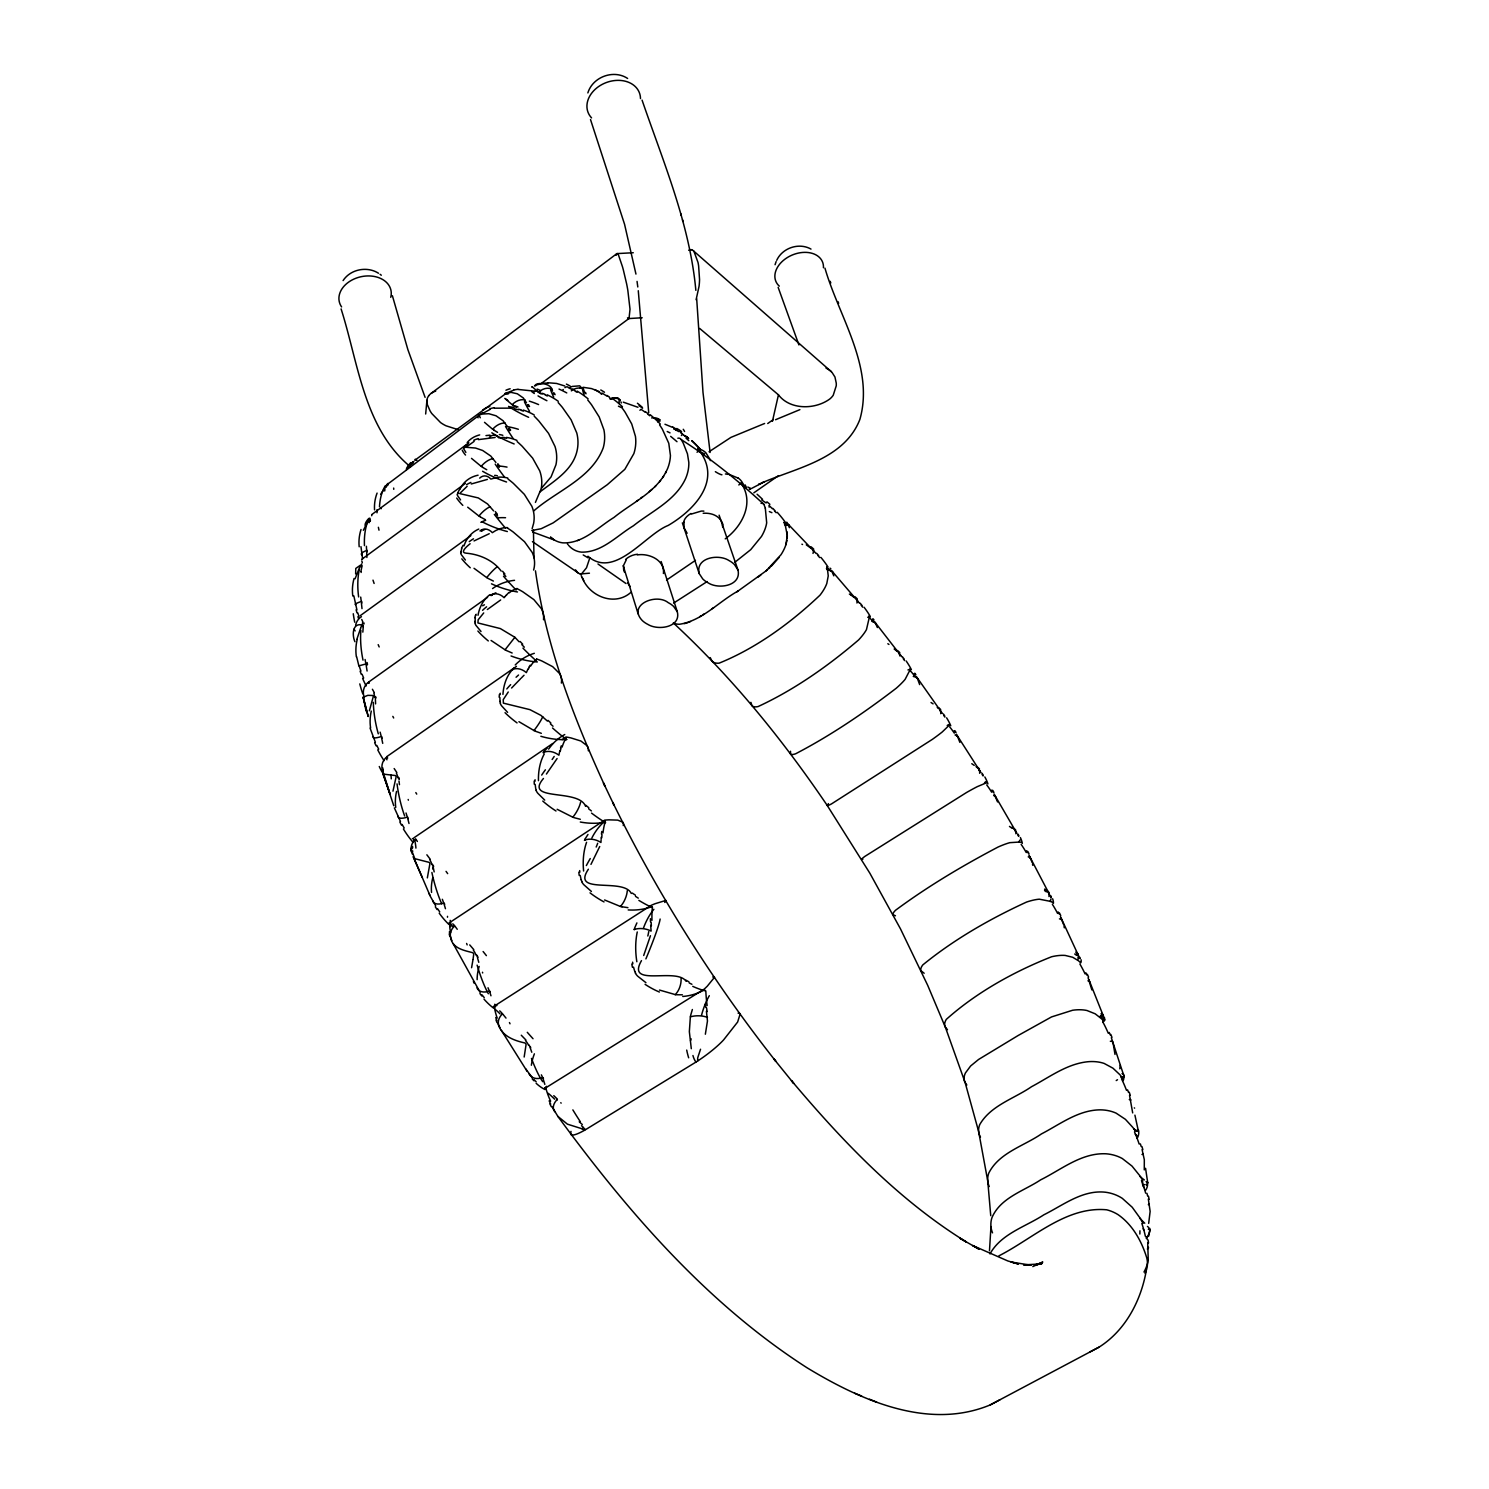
<?xml version="1.0" encoding="UTF-8"?>
<svg xmlns="http://www.w3.org/2000/svg" width="1489" height="1489" viewBox="0 0 1489 1489"><rect width="100%" height="100%" fill="white"/><g stroke="black" fill="none" stroke-linecap="round" stroke-linejoin="round"><path stroke-width="1.5" d="M1142.603 1184.779L1142.603 1180.163A106.11 85.152 1.4 0 0 1139.83 1175.752L1132.012 1166.092L1122.315 1158.535A34.135 27.547 -0.1 0 0 1106.011 1153.789C1081.517 1152.635 1061.508 1169.498 1040.662 1179.846C1023.781 1191.051 1000.459 1197.64 991.935 1217.686A33.651 26.97 1.9 0 0 991.935 1231.273L992.53 1232.855M411.615 847.222L411.671 849.27M1146.511 1185.132L1147.721 1182.675M535.054 779.733L535.035 781.241M354.94 641.703C352.149 635.859 352.093 623.388 361.269 624.784A2.103 0.949 -61.8 0 1 361.473 625.883L360.71 628.004M533.416 530.047L534.011 557.835M1132.682 1112.897L1129.537 1095.346M990.967 1226.582L989.478 1250.779M383.045 771.246L383.12 769.683M382.952 773.871L389.988 793.842L383.027 771.953M620.15 400.746L617.916 397.824L612.537 398.345M377.052 509.666L377.015 512.793M499.876 697.466L500.006 701.412M601.128 838.735L601.184 837.283M601.091 839.833L600.942 842.495A13.736 9.176 18.3 0 0 584.414 840.28M736.832 591.896L766.109 570.864L780.962 554.764A31.567 17.105 -46.2 0 0 785.913 544.695L787.29 535.426L785.261 525.226A98.274 52.878 -47 0 0 783.996 522.248M787.253 537.864L787.29 535.426M381.165 508.754L381.221 507.749M428.683 395.813L427.808 397.228A20.79 13.345 19.7 0 0 427.045 399.517L427.324 404.561L430.06 410.852A50.421 32.311 20.1 0 0 431.791 413.551L440.558 422.56A25.071 16.137 19.8 0 0 446.086 425.817L458.147 429.67M362.832 632.136L363.148 627.967M363.316 625.827L363.223 627.037M1138.322 1130.84L1134.916 1115.149M1138.359 1130.263L1136.907 1131.342M384.702 490.979L384.907 489.155M833.784 575.834L831.569 570.603M425.668 413.998L426.934 400.318M507.228 426.431L503.096 420.754L496.023 415.785L488.82 413.719L481.45 414.072L490.049 409.419M479.29 415.785L480.296 417.776M371.729 515.752L371.785 514.691M471.585 967.72L472.981 959.698M601.444 834.119L601.779 831.439M500.081 694.619L500.248 693.241M1144.278 1169.907L1144.315 1159.689L1142.082 1149.564M427.343 877.896L429.874 863.881A2.233 1.675 -89.8 0 0 429.055 862.336L414.817 858.688L411.876 851.019M524.165 1057.022L526.082 1044.515A2.271 1.843 57.7 0 0 524.947 1042.97C513.444 1040.439 501.011 1035.73 497.866 1023.036M392.966 791.18L396.093 776.979A2.196 1.47 -77.9 0 0 395.46 775.546L383.176 774.112L393.766 805.735M1148.242 1260.178L1147.721 1242.533M461.032 551.47L461.776 548.436M366.164 711.202L363.186 697.243L367.82 695.344L372.808 695.493A2.159 1.228 -68.8 0 1 373.218 696.796L369.365 710.793M475.326 618.009L475.01 621.527M360.915 571.348L361.678 567.681M786.974 540.321L785.913 544.695M650.451 935.706L643.695 955.491M413.142 462.093A29.371 10.777 -71.5 0 1 413.588 461.664L406.385 469.631M559.845 750.735L558.896 755.202A13.606 10.014 30.4 0 0 543.113 752.652M473.055 959.363L473.707 954.263A2.252 1.787 75.1 0 0 472.72 952.681C463.488 950.298 451.651 948.177 450.534 936.581M1146.325 1270.303C1141.058 1300.548 1125.554 1330.384 1099.068 1347.136L990.204 1404.927C928.112 1430.668 860.307 1400.069 806.964 1367.721C706.81 1303.34 627.707 1211.655 557.872 1116.396L552.121 1106.885M362.106 565.82L361.883 566.862M356.839 639.358L360.58 628.302M772.437 421.294L778.449 394.827L699.662 328.436M589.886 557.686L586.517 567.774L581.752 573.637A23.098 8.096 -87.9 0 1 579.63 573.879L532.448 541.624M533.62 570.045L534.03 568.351A40.129 31.697 -3.4 0 0 532.224 552.456L524.5 541.698L513.202 532.001A125.337 97.548 -1.7 0 0 507.768 528.279M475.847 615.478L476.164 614.268M705.358 1034.222L707.461 1020.989L706.419 1011.236M571.013 1131.398L570.659 1133.669A32.535 5.975 -37 0 0 584.488 1130.3A3.853 2.624 34.8 0 0 582.348 1129.239M684.028 522.192L683.991 527.72L687.118 533.248M1148.67 1223.381L1150.141 1211.395L1148.335 1199.073M775.062 264.707L776.123 261.58M789.375 527.664L787.886 523.979M355.071 578.793L360.45 565.187L355.778 568.426L355.648 573.972M790.51 751.256L790.547 754.048A30.32 5.826 -36.9 0 0 795.647 753.769C831.085 735.324 864.569 712.524 896.266 688.216A30.692 5.937 -36.5 0 0 905.126 679.356L909.798 670.348A95.538 18.371 -36.8 0 0 909.872 668.989M560.534 748.074L561.26 745.84M696.108 299.736L699.048 286.316A25.722 9.716 -85.4 0 0 699.551 279.578L698.62 265.917A51.575 19.338 -85.5 0 0 698.025 262.511L693.986 251.418A21.33 8.041 -85.3 0 0 692.683 250.245L691.734 249.817M457.774 493.008L458.928 490.532A48.076 32.628 29.5 0 1 460.12 488.857M369.086 522.751L370.296 519.624M532.131 528.651L533.62 523.384A39.198 33.838 8.2 0 0 531.852 506.26L524.314 494.311L513.277 483.292A122.396 104.137 9.9 0 0 507.991 479.011M692.366 1009.505L690.673 1015.293A42.492 39.738 -10 0 0 690.431 1016.875M700.537 1049.242L698.006 1056.874A7.222 6.831 23.2 0 0 697.876 1060.764A19.748 4.151 -37 0 1 695.828 1062.16L586.666 1128.978A19.692 3.611 -36.9 0 1 584.581 1130.207M599.713 846.534L590.965 864.383M363.353 530.289L368.676 520.033M587.857 92.914C592.734 76.888 613.598 69.145 627.614 78.452M385.39 487.406L387.903 483.404L380.607 494.348M641.48 960.628C625.752 988.026 676.415 966.938 686.113 981.288M553.089 539.204L550.632 537.213L553.089 539.204A33 26.467 -65.5 0 0 562.73 542.852C582.925 543.839 597.927 527.255 613.952 517.465C632.583 502.277 657.896 491.556 667.779 468.123A33.447 27.063 -63.4 0 0 670.441 455.522L668.784 443.294L662.344 429.148A104.062 83.626 -64.9 0 0 659.571 424.886M527.981 669.026L526.343 672.637A13.401 10.386 45 0 0 511.546 670.069M463.06 545.272L462.595 546.295A49.211 35.922 34.4 0 0 461.516 548.306M412.583 463.693L413.663 461.59M989.98 1253.924C1001.148 1233.674 1025.512 1226.824 1043.863 1214.801C1063.314 1205.122 1082.596 1189.599 1105.582 1192.242A35.159 30.376 11.5 0 1 1122.278 1198.329L1132.198 1207.225L1140.239 1218.337A109.237 93.881 13.2 0 1 1143.087 1223.362M665.509 473.074L666.327 471.455M636.901 922.901L634.612 928.131A42.548 36.406 -13.7 0 0 634.295 929.601M588.378 869.222C570.864 895.41 623.463 877.263 631.28 893.456M776.737 260.296C782.432 247.844 799.035 242.316 811.002 249.091M585.065 839.014L587.969 834.473M386.284 486.829L387.866 484.26M557.091 758.552L546.407 774.038M529.098 666.904L530.196 665.211M543.448 778.468C523.495 802.124 578.644 788.109 585.549 806.293M464.568 447.203L466.057 445.285M535.426 502.389L541.196 488.764A38.249 34.768 24.8 0 0 539.744 470.878L532.634 458.128L522.174 446.253A119.343 107.04 25.7 0 0 517.13 441.6M662.698 477.69L663.685 476.201M368.993 519.568C371.319 514.915 363.055 523.905 365.568 526.12M343.103 280.583C350.492 269.174 367.132 265.973 378.485 273.232M460.027 488.801L460.622 487.983A52.171 35.159 44.6 0 1 478.081 475.196M388.257 483.72L482.12 413.011M681.422 435.533L682.465 434.081L680.678 432.759M779.045 557.519L771.172 566.378M508.252 691.994L503.245 699.625L503.375 703.143L529.954 709.657L540.954 715.39L547.431 721.104M491.072 640.456L505.05 649.8L514.878 637.292L500.36 628.581L477.932 622.96L478.174 619.778L483.72 612.928M505.255 596.326L506.353 595.004M543.913 751.591L547.375 747.85M356.653 656.798L358.868 665.862L365.903 663.964L365.084 659.497M505.106 596.512L504.101 597.703A13.14 10.293 60.7 0 0 490.458 595.432M659.459 481.896L660.595 480.538M1148.838 1234.623L1150.234 1229.411M411.243 463.544L413.179 461.553M511.583 688.03L520.443 678.872M541.698 383.157L629.028 318.478L630.015 309.228L627.837 290.374A25.927 3.387 79.1 0 0 626.59 283.692L623.37 270.03A51.947 6.738 79 0 0 622.439 266.624L618.624 255.438A21.497 2.81 79.1 0 0 617.898 254.21L617.47 253.744M828.461 803.632L827.214 805.437L869.837 873.187L900.547 928.987L927.703 985.346L945.459 1027.484L965.188 1082.764L978.627 1131.491L987.765 1181.093L990.743 1215.657M524.035 675.243L521.131 678.184M626.366 559.641L623.463 565.597A24.81 12.824 -12.3 0 0 623.668 567.216M1137.968 1131.435L1138.136 1131.249A46.103 5.677 55.2 0 0 1138.489 1131.082M654.62 486.977L655.886 485.768M541.493 488.187L551.06 476.927L555.955 464.754A37.281 34.638 46.6 0 0 555.025 446.514L548.566 433.392L538.906 421.071A116.179 106.799 45.9 0 0 534.235 416.213M750.828 488.913L749.73 489.434M570.045 387.829L571.106 386.991M768.678 568.668L769.943 567.532M659.757 419.824L656.146 419.154M487.35 609.522L500.658 599.955M651.996 489.36L649.297 491.631M766.109 570.864L767.412 569.766M725.236 538.85C740.964 527.329 753.36 505.59 743.197 486.549A99.875 63.748 -51.6 0 0 741.429 483.106L738.786 484.949M512.495 669.25L516.46 666.346M470.115 543.764C467.974 545.439 458.928 552.773 466.206 553.182C479.551 554.355 493.082 560.143 501.197 571.087M709.062 451.744L730.95 437.375L764.62 423.49M630.889 592.38C614.808 606.768 589.197 596.438 582.162 577.509M509.275 592.324L507.842 593.497A57.364 30.245 60.8 0 0 506.483 595.191M431.196 393.357L616.762 253.707M640.847 498.145L642.28 497.084M760.786 575.052L758.05 577.081M414.817 460.269L505.906 393.543M371.934 514.449L468.867 442.773M540.023 491.891C554.429 480.779 572.483 470.282 576.969 451.223A36.276 33.689 70 0 0 576.783 433.001L571.125 419.842L562.414 407.446A112.866 103.988 68.3 0 0 558.152 402.57M361.604 559.436L465.35 483.385M636.529 501.328L637.981 500.267M360.357 615.59L470.878 535.593M734.71 562.395L750.717 549.664L761.475 536.468A31.827 18.892 -48.2 0 0 766.686 522.844L765.327 508.252M998.821 1255.897C1033.087 1238.513 1066.217 1205.96 1106.774 1209.812A35.327 31.232 19 0 1 1117.96 1214.577C1132.533 1224.647 1141.635 1241.1 1146.735 1257.796A26.839 23.656 18.4 0 1 1145.022 1273.281M487.554 597.312L368.863 681.925A12.843 12.675 63.5 0 0 364.135 696.982L363.186 697.336L368.211 716.544L363.242 697.355M697.02 452.228L699.7 450.329L700.463 451.576A98.535 71.733 -57.2 0 1 702.659 455.56C719.41 484.521 691.566 511.788 668.17 525.449C645.221 534.421 614.771 579.593 587.969 556.253M767.728 423.527L773.368 419.526M753.843 492.822L778.486 475.624M386.749 756.654L514.114 667.965M533.788 510.876C556.905 490.644 591.822 478.434 603.268 447.724A35.233 32.051 -89.2 0 0 603.92 429.856L599.192 416.957L591.561 404.822A109.609 98.981 88.8 0 0 587.764 400.038M695.475 560.348L666.569 580.059M707.163 581.566L673.624 603.082M738.283 590.91C718.796 601.537 702.25 620.764 679.487 624.263A31.176 16.751 -47.3 0 1 673.475 622.905M629.028 318.478L627.52 317.827M413.774 837.916L552.735 743.495M562.153 739.586L565.969 736.999A132.651 54.572 -21.7 0 1 570.901 737.911L580.878 741.019L587.15 745.766A42.455 17.7 -22.5 0 1 588.341 750.791M712.189 608.647L713.585 607.717M474.023 540.935L489.248 533.713M467.174 486.252L459.673 493.566L478.323 497.94L487.517 503.933L493.622 510.895M702.529 614.976L703.888 614.101M699.793 616.651L701.151 615.832M751.833 488.299L764.602 481.636L758.608 484.465L760.097 483.757M491.519 594.837L495.893 592.79M990.204 1404.927L999.938 1399.79M1090.171 1351.807L1099.068 1347.136M691.399 514.04L701.263 511.081A24.997 15.244 -31 0 1 703.888 511.136M571.999 386.451L579.724 385.837L584.135 390.751M799.891 409.643L775.583 419.712M474.153 441.358L466.02 447.277L475.549 448.04L482.641 450.478L490.793 456.062L495.911 462.483M471.269 483.981L487.406 479.402M1032.808 1266.599L1042.821 1262.039L1035.078 1265.185M763.15 482.324C797.713 467.509 844.468 458.966 859.879 419.433C874.713 367.169 838.828 316.524 824.962 268.169M577.471 540.619L578.942 540.004M689.221 622.086L690.505 621.546M686.671 622.998L687.937 622.57M536.71 384.907L543.615 383.176M478.416 439.627L495.13 437.468M1036.884 1264.645L1042.3 1262.988L1034.222 1264.999L1041.667 1263.9L1023.557 1264.868L1031.151 1265.222L1011.05 1262.021L1018.457 1264.031L1007.792 1260.941L972.652 1245.511L979.129 1249.234L959.977 1238.29L966.287 1241.919C898.37 1199.892 842.569 1141.3 791.441 1080.623L793.693 1083.415L773.889 1058.958L775.806 1061.322C712.542 981.009 657.691 894.051 612.668 802.255L613.952 804.972L603.436 782.916L604.906 786.006C573.433 717.456 545.979 645.91 535.463 570.845M535.016 385.483C536.263 381.984 551.842 382.692 552.531 391.142M481.133 530.587L484.632 529.619M862.876 859.227L861.61 859.321A30.283 1.712 -31 0 1 864.886 856.38L966.491 792.539A30.655 1.75 -31.1 0 1 977.324 786.639L985.681 783.14A95.426 5.398 -31.1 0 1 986.556 782.972M513.631 390.23L504.734 393.673L511.062 392.37L517.334 393.785L523.328 397.972L526.492 402.793M684.196 623.668L685.424 623.351M494.385 408.191L511.378 408.135M1141.97 1154.459L1143.31 1154.291M1122.017 1073.625L1123.171 1073.606M637.329 554.913C648.311 553.07 664.187 559.492 663.517 572.465A13.494 9.585 -7.1 0 1 663.387 573.488M517.986 389.429L535.016 391.198M485.972 435.588L489.993 435.16M496.098 477.857L498.033 477.727M580.468 573.972L589.439 573.191M531.796 530.512L541.158 528.725L553.145 522.881L607.27 484.707L624.84 469.333L633.867 453.605A34.303 29.799 -73.9 0 0 635.449 436.389L631.727 423.974L625.212 412.36A106.668 92.057 -75.7 0 0 621.937 407.781L618.438 406.199M628.339 318.59L642.187 317.753M617.097 253.595L633.272 252.739M682.409 994.82L676.732 994.745A42.772 36.425 -54.7 0 1 675.187 994.726M547.971 382.747L556.625 383.455L564.778 385.986M415.896 459.785L416.883 460.287M502.258 437.766L498.703 437.785A12.154 7.929 -81.5 0 0 489.397 437.152M583.055 387.289L591.542 388.592L599.471 391.681M627.93 907.657L622.03 906.782M504.529 437.934L506.614 438.231M895.466 915.772L893.009 914.655A30.431 5.509 -28.1 0 1 895.503 910.282C927.703 886.42 962.583 865.705 998.077 847.036A30.804 5.621 -28.4 0 1 1009.84 842.662L1019.909 842.011A95.892 17.365 -28.2 0 1 1021.156 842.458M623.258 402.142L637.943 407.279M532.076 386.675L538.609 392.352A11.279 9.102 -37.1 0 1 551.619 388.945M580.319 819.285L574.345 817.74A42.101 41.003 -72.9 0 1 572.8 817.2L557.147 809.29M664.969 424.253L672.544 427.362M518.842 409.754L515.064 409.028A11.8 6.701 -73.4 0 0 509.889 407.316M1101.171 1013.637L1102.456 1014.195M728.512 474.116L737.93 478.006M622.011 906.857A42.548 39.421 -59.2 0 1 620.466 906.485L604.571 899.97M521.243 410.387L523.421 411.094M541.326 733.314L535.444 731.248M582.311 1128.848L567.421 1124.158L557.872 1116.396M532.671 532.02L554.373 540.023M1148.819 1227.96L1149.638 1228.295A10.851 10.46 -28.9 0 1 1145.972 1237.955M542.61 393.934L538.72 392.538A11.465 5.342 -67.1 0 0 533.825 391.961M512.16 653.001L506.483 650.563A40.836 39.682 14.2 0 1 505.087 649.707M869.539 1399.232L876.686 1402.135M854.667 1393.201L861.684 1396.068M659.497 990.055L675.243 994.578A13.885 8.003 -74.2 0 0 681.087 978.478M924.166 973.248L921.002 970.754A30.692 9.288 -25 0 1 922.808 964.909C953.965 939.466 990.036 918.825 1026.61 902.036A31.083 9.492 -25.5 0 1 1039.303 899.188L1050.992 901.478A96.692 29.333 -25.1 0 1 1052.574 902.576M747.794 487.033L750.791 488.466M493.399 581.064L488.076 578.421A39.887 37.281 -1.4 0 1 486.81 577.49M1044.571 889.119L1045.576 889.622M545.086 394.957L547.319 396M691.92 984.285L689.202 982.963M535.463 731.192A41.524 41.059 53 0 1 533.955 730.522L518.935 721.681M485.098 519.531L480.165 516.851M355.164 630.908L353.954 629.251M572.39 389.653L568.444 387.717A11.13 3.946 -62.1 0 0 564.908 387.643M1075.765 952.141L1076.938 952.96M676.062 429.856L673.735 428.702L679.17 431.717M486.754 469.742L482.306 467.155M497.568 432.35L493.603 429.967M516.46 407.409L513.016 405.324M849.381 594.074L850.759 594.893M761.754 500.006L766.184 502.966M540.991 393.878L539.781 393.152M574.884 391.011L577.099 392.333M583.204 554.95L588.099 557.835M806.293 544.862L810.407 547.784M638.278 898.128L635.487 896.359M606.972 396.093L603.045 393.71A10.832 2.55 -57.9 0 0 601.053 393.785M597.964 563.977L625.994 583.52M1011.887 827.288L1013.823 828.852M851.094 595.116L854.202 597.498M645.928 982.666L637.795 976.281A13.736 13.662 85.9 0 1 635.431 973.285M894.163 649.018L895.336 649.855M609.429 397.712L611.607 399.238M697.838 449.008L699.7 450.329M1046.097 889.957L1047.214 890.887M675.745 429.483L677.086 430.507M645.221 412.248L641.387 409.512A10.553 1.173 -54.5 0 0 639.916 410.275M380.086 274.292L381.314 275.223M591.412 810.947L588.639 808.806M591.412 891.464L583.8 884.689A13.68 13.345 -54.6 0 1 581.678 881.637M682.707 434.323L683.525 434.956M647.622 414.072L649.744 415.766M683.507 434.956L684.586 435.812M976.021 766.574L977.324 767.728M895.615 650.079L896.992 651.251M684.549 435.793L685.591 436.612L684.81 435.998M452.768 923.813L454.331 925.32M474.023 568.295L486.717 577.62A12.973 2.103 -48.6 0 1 497.438 566.639M741.429 483.106L743.346 484.744A25.108 18.11 -22.5 0 0 738.023 477.913M544.732 800.133L537.883 793.339A13.531 12.545 -41.3 0 1 536.059 790.343M937.232 707.387L938.2 708.261M410.48 466.857C363.874 428.478 358.328 362.758 341.093 308.912M947.469 1029.699L945.087 1026.777A31.046 13.066 -21.5 0 1 946.278 1019.407C976.412 992.437 1013.972 971.61 1051.643 956.738A31.455 13.327 -22.3 0 1 1065.193 955.435L1072.713 957.278L1078.371 960.703A97.846 41.208 -21.7 0 1 1080.27 962.452M578.048 573.023L575.461 569.822M693.558 250.952L831.309 371.654M579.221 1121.794L582.311 1124.511M553.033 726.241L550.372 723.859M467.695 507.191L478.937 516.05A12.638 4.02 -45.8 0 1 490.421 506.688M499.727 1010.863L501.942 1013.06M686.001 438.12L688.793 440.67M553.778 1095.643L556.663 1098.417M757.101 494.236L762.591 499.336M673.419 623.016C731.937 677.197 782.507 739.512 827.214 805.437L827.288 805.53A30.245 2.066 -33.9 0 0 831.439 803.948L932.393 739.344A30.618 2.103 -33.8 0 0 942.258 731.955L948.809 725.646A95.315 6.514 -33.9 0 0 949.293 724.882M507.6 712.375L501.644 705.86A13.308 11.298 -35.4 0 1 500.155 703.069M471.51 458.37L481.208 466.392A12.303 5.714 -43.3 0 1 493.306 458.649M536.189 1081.814L533.955 1079.562M505.571 399.071L512.197 404.729A11.614 8.245 -39.1 0 1 525.04 400.001M484.521 422.336L492.654 429.279A11.949 7.129 -41.1 0 1 505.199 423.099M521.28 1035.227L525.896 1039.992M524.333 647.194L521.857 644.681M772.382 508.717L769.05 505.441A9.902 2.587 -46.7 0 1 769.106 507.153M481.021 631.466L476.071 625.529A13.047 9.734 -31.5 0 1 474.935 623.035M514.878 637.292L519.14 641.815M788.444 524.5L816.158 553.536M568.891 545.681L569.971 546.817A32.646 25.015 -61.3 0 0 581.436 552.14C601.91 552.642 616.967 535.612 633.383 525.803C651.586 511.267 675.578 500.676 685.703 478.341A33.074 25.574 -59.4 0 0 688.83 462.446L687.453 453.829L683.321 443.331A95.557 73.389 -60.6 0 0 681.273 439.646A4.97 3.834 -58.6 0 0 677.83 438.213M814.185 551.414L813.031 550.223A9.772 3.704 -44.5 0 1 812.994 553.424M774.429 510.839L776.197 512.737M465.406 560.032L461.497 554.894A12.75 7.948 -28.3 0 1 460.697 552.81M469.724 944.901L473.781 949.61M872.666 619.443L873.54 620.448M505.851 576.485L503.617 573.954M630.182 586.554L627.539 582.776M818.038 555.676L819.657 557.575M532.169 1077.589L525.654 1068.767M832.314 571.46L859.469 603.175M460.566 499.95L457.7 495.8A12.396 6.068 -25.5 0 1 457.179 494.143M858.26 601.761L856.603 599.862A9.66 4.746 -42.6 0 1 856.938 603.008M484.26 997.63L481.971 994.82M966.826 1085.053L964.742 1081.833A31.53 16.77 -17.5 0 1 965.449 1072.936L970.642 1065.975L978.534 1059.498L1018.141 1035.506L1051.513 1016.931L1072.62 1010.249A31.939 17.123 -18.6 0 1 1086.989 1010.51L1095.178 1013.804L1101.544 1018.792A99.354 52.915 -17.8 0 1 1103.721 1021.193M465.871 452.395L463.972 449.306A12.042 4.169 -22.8 0 1 463.656 448.152M426.859 854.798L430.247 859.265M861.182 605.279L862.652 607.14M901.738 656.742L899.133 653.503A9.585 5.695 -40.6 0 1 899.747 655.904M497.642 516.087L495.707 513.631M505.999 1018.085L502.538 1013.786A13.606 10.553 -24 0 0 499.932 1027.54M874.564 621.713L900.64 655.365M914.265 673.698L915.232 674.964M567.402 543.857L568.147 544.806M875.16 622.495L877.393 627.539M903.283 658.789L904.586 660.595M942.407 713.473L940.099 710.346A9.548 6.589 -38.7 0 1 940.75 713.696M480.147 992.4L453.27 943.84M499.262 467.285L497.624 464.996M394.157 768.547L396.818 772.53M457.235 929.285L454.741 925.86A13.531 11.782 -16.6 0 0 451.874 940.527M439.739 911.882L437.487 908.625M916.331 676.509L941.439 712.133M954.114 730.857L955.138 732.346M943.765 715.427L944.901 717.121M980.953 772.568L978.943 769.608A9.548 7.408 -36.6 0 1 979.65 773.312M917.094 677.607L919.662 684.605M956.31 734.151L980.116 771.302M509.871 430.712L508.568 428.664M991.73 790.138L992.791 791.85M501.328 1030.295L527.18 1071.429M372.399 689.258L374.297 692.627M417.367 841.471L415.803 839.07A13.382 12.526 -4.6 0 0 412.49 854.277M982.126 774.41L983.075 775.974M1016.894 833.244L1015.2 830.508A9.604 8.152 -34.2 0 1 1015.926 833.803M435.719 905.87L430.321 896.341L413.905 857.943M957.111 735.417L959.884 742.378M404.208 828.033L402.086 824.441M778.449 394.827C790.063 410.126 815.153 409.736 829.782 398.996A23.936 17.198 0.1 0 0 833.226 395.255L836.241 385.819A48.374 34.712 -0.4 0 0 836.26 383.138L834.957 377.015L831.997 372.362A19.804 14.183 0.2 0 0 829.764 370.37L827.996 369.198A23.768 17.049 0.1 0 0 826.041 368.137M994.001 793.898L1016.187 832.09M1026.572 850.759L1027.652 852.694M528.465 406.46L527.478 404.673M994.801 795.331L997.556 801.938M1017.843 834.938L1018.606 836.353M1049.671 894.74L1048.312 892.265A9.679 8.822 -30.8 0 1 1048.982 896.564M980.488 1137.112L979.446 1134.99A32.107 20.381 -12.7 0 1 979.781 1124.511C990.818 1105.378 1014.177 1098.677 1031.561 1086.691C1049.931 1076.938 1067.594 1063.314 1089.017 1061.638A32.553 20.809 -14 0 1 1104.131 1063.425L1112.934 1068.171L1119.896 1074.723A101.215 64.306 -13.1 0 1 1122.315 1077.813M581.157 575.592L583.781 580.58M1028.88 854.965L1049.112 893.679M1058.121 911.938L1059.219 914.06M400.467 821.463L394.362 807.857M378.69 749.19L376.81 745.412M361.734 619.443L362.925 622.104M1029.681 856.529L1032.175 862.503M387.643 758.069L386.991 756.803A13.178 12.805 17.8 0 0 383.027 772.121M550.707 1104.168L549.143 1100.818M541.363 1074.853L542.592 1077.496A13.662 10.702 -42.5 0 1 529.042 1073.83M1050.415 896.229L1050.992 897.476M1085.853 972.801L1086.933 975.109M474.172 983.261L473.39 981.549M1060.429 916.535L1063.686 924.743M1078.781 956.18L1077.757 954.04A9.79 9.381 -24.2 0 1 1078.427 957.781M553.852 394.12L553.257 392.835M1061.21 918.229L1078.352 955.268M677.29 611.718L673.735 606.544A38.584 24.252 -17.1 0 0 668.245 602.673C656.277 592.864 627.167 604.888 642.299 620.559A38.788 24.531 -17.8 0 0 647.827 624.375C657.933 630.778 681.255 627.502 677.29 611.718L661.153 561.539M413.067 856.678L422.243 877.43M682.353 522.844L699.197 573.563L702.715 578.905A39.179 25.015 -19.1 0 0 708.15 582.85C718.442 589.644 741.652 585.959 737.986 570.026L719.113 515.157M375.396 742.341L370.091 728.121M363.67 678.053L362.088 674.238M1088.087 977.752L1091.865 989.924M1109.212 1032.454L1110.236 1034.892M529.135 1045.073L529.73 1046.544M737.986 570.026L734.561 564.666A38.956 24.736 -18.4 0 0 729.182 560.664C718.852 553.629 695.177 557.463 699.197 573.563M488.001 987.747L489.341 991.023A13.606 9.064 -36.4 0 1 477.001 987.914M425.091 397.34L407.874 349.617L392.389 295.715M542.964 1078.315L544.825 1084.383M429.893 895.392L429.111 893.419M1088.85 979.557L1103.647 1016.689M989.254 1186.547L988.696 1185.188A32.814 23.805 -6.5 0 1 988.77 1173.127C999.026 1152.709 1023.65 1146.139 1041.425 1133.929C1060.149 1124.232 1078.315 1109.975 1100.334 1109.845A33.279 24.308 -8.1 0 1 1116.099 1113.139L1125.405 1119.319L1132.85 1127.452A103.467 75.157 -7 0 1 1135.474 1131.212M830.155 281.309L830.806 282.947M838.028 301.671L838.661 303.309M496.861 1020.523L495.763 1017.508M1079.302 957.464L1079.674 958.507M1111.334 1037.703L1123.692 1075.263M1127.582 1089.855L1128.532 1092.423M778.151 287.358L798.923 344.945M489.769 992.065L490.979 995.787M1103.386 1015.926L1102.995 1014.921A9.976 9.827 2.4 0 1 1102.753 1022.143M634.761 971.479L633.514 967.106M530.14 1047.642L531.778 1052.239M442.345 899.282L443.703 903.041A13.475 7.11 -31.7 0 1 432.722 900.808M642.057 100.098C663.424 162.32 689.816 224.169 695.847 290.355M584.823 392.891L584.47 391.905M360.934 671.148L359.072 665.602M359.017 616.632L357.788 612.891M361.808 560.925L362.33 562.786M590.5 119.529L624.561 224.281L635.952 274.088M476.573 954.803L477.076 956.329M444.15 904.27L445.453 908.699M1140.369 1143.887L1141.207 1146.549M368.918 682.036L369.086 683.265M623.202 565.727L638.167 613.971M406.032 812.994L407.316 817.126A13.308 4.988 -27.6 0 1 397.731 816.028M581.157 879.813L580.207 875.439M477.411 957.464L478.788 962.322M692.943 1055.515L693.446 1057.19A20.399 19.804 10 0 0 695.921 1062.085M407.725 818.503L409.01 823.491M680.734 213.597L681.217 215.347M682.502 219.795L682.986 221.452M710.253 657.617L711.928 661.042A30.804 13.196 -43.4 0 0 719.113 663.163C756.356 648.106 790.845 622.793 820.011 595.153A31.176 13.475 -42.6 0 0 826.804 583.483L828.238 575.908L827.475 569.319A97.027 41.618 -43.2 0 0 826.656 566.862M356.932 609.913L353.842 595.879M1146.958 1193.322L1147.647 1196.039M432.517 864.346L432.89 865.854M449.92 934.403L449.362 931.816M380.142 732.16L381.24 736.534A13.066 2.81 -23.8 0 1 373.069 736.757M381.593 737.986L382.729 743.365M433.131 867.007L434.174 871.921M1146.716 1236.782L1147.237 1239.518M691.305 1048.703L689.351 1031.654L690.356 1016.857A13.829 6.179 1.4 0 1 707.48 1017.396M362.59 558.933L360.971 546.649M1032.51 863.881L1032.77 865.314M366.201 665.453L367.094 671.036M1064.039 926.27L1064.319 927.833M632.862 963.811L632.583 962.173M398.475 777.314L398.698 778.784M1145.562 1168.288L1147.721 1182.769M705.805 1007.42L705.358 1004.089M637.05 281.402L637.795 286.968M399.461 784.684L398.978 780.999M786.992 531.852L787.253 534.216M648.72 412.769L638.278 290.727M361.418 602.989L361.995 608.61M360.71 597.089L361.231 601.5A12.47 1.266 -15.9 0 0 355.592 604.59M579.817 872.182L579.668 870.581M696.684 298.786L702.994 392.389L710.104 452.488M650.674 925.32L651.121 931.109A13.829 7.873 8.8 0 0 634.128 929.564M535.147 784.349L535.705 788.574A15.225 14.034 -52.1 0 0 536.282 790.231M375.321 696.945L375.396 698.304M750.921 702.343L751.926 705.637A30.506 9.53 -40 0 0 758.031 706.586C794.344 689.798 828.219 665.937 858.632 639.898A30.878 9.734 -39.4 0 0 866.468 629.605L869.167 617.972A96.115 30.078 -39.8 0 0 868.813 616.037M366.666 551.972L366.871 557.482M375.582 703.888L375.414 699.346M366.406 546.277L366.592 550.521A12.154 3.015 -11.6 0 0 361.995 555.006M650.47 921.765L650.414 918.713M1115 1054.435L1112.953 1042.188A10.032 2.773 -18.1 0 0 1110.329 1041.258M779.287 286.13A25.257 17.961 -22.8 0 1 792.316 254.991A25.257 17.961 -22.8 0 1 823.454 267.759M725.422 473.967A39.161 27.174 -19.9 0 1 728.326 474.414M745.077 484.856A62.37 8.655 45.1 0 1 746.38 487.517M741.987 484.316A54.758 7.892 67.3 0 1 742.118 483.516M741.913 484.502A50.942 8.618 32.1 0 1 743.997 485.228M743.551 486.531A50.123 9.753 35.3 0 1 745.635 487.424M741.261 482.752A55.167 8.022 64.8 0 1 741.764 482.752M750.233 488.671A28.03 2.42 -8.2 0 1 749.321 489.081M591.561 117.892A27.491 21.311 -20.7 0 1 605.669 82.788A27.491 21.311 -20.7 0 1 640.493 98.572M710.346 460.622A39.868 25.871 -21.9 0 0 710.085 459.58L705.916 452.842A25.518 16.398 -25.6 0 0 698.043 448.729M721.942 474.786A63.115 8.115 45.7 0 1 715.353 471.678M686.28 436.314A45.526 18.277 45.1 0 1 688.365 438.082M691.734 440.707A57.178 28.217 46 0 1 700.537 449.79M704.688 453.903A53.53 5.937 28.6 0 1 699.03 451.428M691.938 440.707A57.401 28.533 46 0 1 700.668 449.715M670.664 436.37A74.189 20.604 38.5 0 1 676.992 441.712M672.767 426.952A28.924 20.753 34.9 0 1 676.025 429.111M676.769 428.497A37.765 36.052 39 0 1 681.571 431.531M681.292 439.664A521.411 172.761 57.6 0 1 763.82 504.324A90.103 53.157 -49 0 1 765.327 508.252M761.065 503.394A4.783 2.829 -47.8 0 1 763.82 504.324M625.659 559.417A13.01 7.873 -17.3 0 1 637.497 554.243M624.394 572.018A32.758 16.77 -5 0 1 623.63 567.235M683.712 522.248A13.14 8.227 -21.7 0 1 690.97 513.5M703.18 513.277A32.963 21.963 -36.9 0 1 722.947 524.668M722.351 524.966A24.941 18.799 -27.5 0 1 722.705 527.385M619.294 403.668A58.685 6.57 59.5 0 1 619.201 400.429M611.774 398.028A60.546 32.423 49.8 0 1 622.458 406.758M637.404 403.24A55.372 22.316 21.4 0 1 642.429 407.483M639.023 405.734A39.198 33.558 20.6 0 1 642.615 408.154M645.258 411.597A47.034 20.027 45.8 0 1 647.715 413.458M650.097 414.668A59.02 30.58 47.8 0 1 660.316 424.067M683.246 429.279A53.902 17.607 21.6 0 1 684.568 431.494M667.221 431.512A52.134 4.188 28.1 0 1 670.031 432.871M657.952 422.076A57.345 6.831 61.4 0 1 658.883 420.456M621.304 403.016A47.052 5.658 56.3 0 1 621.025 401.974M610.099 399.164A10.665 10.051 -33.3 0 1 620.168 399.778M562.972 389.783A54.795 3.629 22.5 0 1 563.307 389.522M584.097 394.901A60.174 6.589 57.5 0 1 582.664 389.746M577.081 391.086A62.184 34.117 52.1 0 1 588.099 398.847M594.837 389.597A56.954 27.23 21.8 0 1 601.872 394.064M600.774 389.988A40.203 32.367 9.1 0 1 604.497 392.24M606.898 395.423A48.281 21.702 46.8 0 1 609.41 397.042M586.033 393.803A48.262 6.049 54.5 0 1 585.512 392.445M571.329 390.863A10.963 9.679 -35.2 0 1 583.725 389.169M580.04 387.866A37.467 35.885 32.8 0 1 583.055 387.866M546.91 400.727A56.321 8.394 20.4 0 1 538.032 395.888M534.309 393.505A56.321 8.394 20.4 0 1 531.666 391.533M553.703 397.116A61.756 6.924 55.5 0 1 550.576 389.764M547.17 394.808A63.878 35.606 54.6 0 1 558.301 401.304M559.026 389.076A58.629 32.255 23 0 1 566.769 392.928M566.397 384.106A41.301 30.338 0.2 0 1 570.213 386.116M572.241 389.001A49.602 23.377 48 0 1 574.773 390.341M555.081 394.697A49.565 6.701 52.6 0 1 554.262 393.04M543.653 383.362A38.621 37.188 55.3 0 1 547.989 383.027M535.798 385.707A11 0.931 -14.2 0 1 534.477 385.93M532.206 387.177A12.396 1.247 -18.3 0 1 531.908 387.084M528.632 417.311A57.941 13.736 18.7 0 1 508.568 406.367M529.563 411.355A63.431 7.594 53.5 0 1 524.389 401.732M523.197 410.052A65.572 36.816 57.3 0 1 534.197 414.947M529.339 401.137A60.342 37.262 25.1 0 1 538.59 404.58M513.296 405.157A35.568 21.014 -10.8 0 1 512.458 404.58M537.12 389.076A42.511 27.342 -6.7 0 1 540.935 390.769M542.424 393.319A50.98 25.015 49.6 0 1 544.918 394.324M529.526 406.571A50.942 7.631 50.8 0 1 528.446 404.654M513.575 390.025A39.663 38.025 77.6 0 1 517.986 389.318M504.771 398.401A47.946 2.382 38.8 0 1 507.805 400.392M506.744 394.194A44.223 21.2 22.8 0 1 508.493 393.747M505.944 390.23A48.095 26.802 34.4 0 1 510.169 388.759M415.152 459.301A11.577 1.898 -55.1 0 1 415.636 460.12M406.46 468.532A46.922 28.682 72.6 0 1 410.741 462.614M514.17 443.964A59.616 19.562 17.6 0 1 491.817 432.796M512.886 438.12A65.125 8.673 51.5 0 1 505.516 426.45M506.372 437.431A67.228 37.653 60 0 1 516.981 440.428M506.744 426.524A62.054 42.064 28.4 0 1 518.358 429.279M493.827 429.8A36.648 25.592 -11.1 0 1 492.859 429.13M514.263 405.715A43.777 23.321 -12.4 0 1 517.986 406.981M518.637 409.252A52.394 26.56 51.4 0 1 521.038 409.829M510.615 430.209A52.338 8.878 49.1 0 1 509.238 428.05M489.862 408.786A40.668 38.193 -82.5 0 1 494.292 407.651M374.539 509.834A41.804 40.631 0.5 0 1 377.089 493.082M478.099 417.813A49.323 4.988 36.2 0 1 478.341 416.324M479.421 415.729A11.689 2.327 -20.1 0 1 479.049 415.17M480.742 414.631A13.159 2.494 -24.3 0 1 481.412 414.072M482.678 413.421A45.526 25.108 24 0 1 484.297 412.602M482.697 410.052A49.491 29.817 36.9 0 1 489.825 406.423M393.747 489.341A48.467 7.054 74.7 0 1 393.673 488.057M387.81 485.116A30.227 7.873 -73.3 0 1 388.182 484.558M379.49 506.8A48.188 27.919 75.1 0 1 385.465 485.526M506.558 482.008A61.328 25.76 17.2 0 1 482.585 471.269M504.659 477.28A66.819 10.181 49.6 0 1 495.204 464.14M497.847 477.243A68.81 38.007 62.9 0 1 507.768 478.025M498.517 466.001A63.673 46.438 33.1 0 1 507.042 467.099M482.473 466.988A37.765 29.985 -10.3 0 1 481.356 466.243M499.392 434.509A45.061 18.222 -17.1 0 1 502.835 435.309M502.072 437.394A53.772 27.937 53.4 0 1 504.343 437.505M499.504 466.057A53.734 10.442 47.6 0 1 497.81 463.675M473.8 440.241A41.711 37.411 -70.1 0 1 478.211 438.604M359.184 546.798A43.144 42.511 25.3 0 1 361.027 529.507M465.517 455.057A50.682 8.096 34.1 0 1 462.241 450.125M464.642 447.817A13.569 4.579 -27.3 0 1 465.164 447.035M466.336 445.472A46.829 28.961 26.1 0 1 467.769 444.225M467.192 442.568A50.868 32.646 40.3 0 1 479.681 434.9M379.006 530.177A49.77 5.249 72.1 0 1 378.374 527.292M370.035 518.284A12.284 1.284 -62.1 0 1 369.086 520.499M370.165 521.131A31.101 4.672 -75.7 0 1 370.445 520.461M364.451 545.607A49.453 26.765 77.1 0 1 367.895 521.131M367.076 550.316A36.332 15.113 -89.8 0 1 367.15 551.823M507.358 531.554A62.985 32.144 17.6 0 1 482.157 521.801M505.59 528.26A68.457 12.117 47.8 0 1 494.329 514.394M507.563 527.609A70.281 37.802 65.6 0 0 498.647 529.265L496.972 529.991A56.284 29.873 58.2 0 0 495.13 530.903L492.356 532.671A12.843 9.809 75.6 0 0 479.961 530.94M480.835 522.304A65.144 50.161 39.5 0 1 485.712 520.312M497.624 517.856A65.144 50.161 39.5 0 1 505.553 517.725M480.296 516.702A38.844 33.968 -7.8 0 1 479.067 515.901M494.664 475.363A46.382 12.042 -21.2 0 1 497.345 475.754M479.681 478.118A12.508 9.008 88.3 0 1 490.812 479.086L494.013 478.23A55.074 29.073 55.7 0 1 495.967 477.597M497.307 514.152A55.056 12.321 46.2 0 1 495.297 511.583M466.578 484.632A42.809 35.531 -63.8 0 1 470.915 482.436M356.988 612.817A53.25 28.198 62.7 0 1 356.113 609.764M358.588 618.568A66.502 40.24 60.8 0 1 357.918 616.688M352.781 596.028A44 43.851 38.9 0 1 354.047 578.495M462.818 505.385A51.985 11.67 32.4 0 1 456.695 498.071M457.849 493.92A13.959 6.738 -30.3 0 1 458.184 492.915M374.111 583.465A51.035 3.648 69.1 0 1 372.995 580.133M361.604 563.94A12.638 2.959 -66.6 0 1 361.083 567.011M361.101 572.465A31.958 1.303 -78.8 0 1 361.269 571.757M358.626 596.94A50.7 25.164 78.5 0 1 359.333 569.524M361.715 601.426A37.337 18.017 82.4 0 1 361.92 602.952M354.717 622.197A60.379 25.964 87.9 0 1 353.265 613.747M517.465 591.971A64.548 38.509 19 0 1 491.482 583.818M516.143 590.035A69.983 14.481 46.2 0 1 503.487 576.224M509.48 592.696A71.584 36.964 68.1 0 1 517.092 588.471M492.561 588.564A66.391 52.953 47.9 0 1 514.543 580.319M517.186 588.713A128.11 87.032 -10.1 0 1 522.62 591.673L533.862 599.602L541.438 608.74A41.022 28.272 -11.5 0 1 543.522 619.778M500.285 528.893A47.629 4.876 -25 0 1 499.634 529.544M504.864 573.935A56.303 14.481 45.1 0 1 502.556 571.255M469.258 541.661A43.87 32.516 -60.9 0 1 473.483 538.813M355.666 625.045A12.526 12.117 -66.7 0 1 361.455 616.669M361.306 674.368A54.423 28.123 64.5 0 1 360.133 671.204M366.164 685.964A67.917 40.519 63.9 0 1 362.609 678.388M356.374 656.854A45.024 43.777 -46.2 0 1 357.211 639.451M470.245 567.774A53.213 15.616 31.2 0 1 461.795 558.84M461.181 552.624A14.332 8.878 -33.7 0 1 461.329 551.395M463.991 545.886A53.362 37.206 49.9 0 1 478.769 529.06M481.394 531.089A39.57 7.668 -8 0 1 482.529 530.754M379.174 646.952A52.208 2.327 65.9 0 1 378.187 644.644M362.423 622.942A12.973 4.635 -72.2 0 1 362.534 626.59M364.023 622.96A32.777 2.14 -82.7 0 1 363.967 623.984M363.018 660.13A51.873 23.154 79.3 0 1 360.878 630.294M366.406 663.964A38.286 20.288 73.4 0 1 366.703 665.509M362.776 693.8A61.812 22.093 87.5 0 1 359.798 683.898M367.504 664.559A63.841 1.005 79.9 0 1 367.132 662.568M537.306 661.972A65.944 44.54 21.8 0 1 511.062 655.979M536.524 661.135A71.342 17.235 44.9 0 1 522.937 648.124M530.68 666.03A72.719 35.438 70.2 0 1 536.729 659.218M515.231 664.969A67.433 54.516 57.8 0 1 534.328 653.317M536.617 658.976A130.585 72.607 -16.5 0 1 541.884 660.986L552.698 666.681L559.808 673.791A41.804 23.563 -17.6 0 1 561.372 683.079M484.409 604.776A48.821 3.071 -28.6 0 1 482.678 605.781M522.713 644.197A57.401 16.882 44.4 0 1 520.126 641.48M482.566 610.322A44.875 28.365 -60 0 1 486.605 606.805M368.416 682.967A38.919 2.624 -68 0 1 368.36 683.358M376.121 745.821A55.465 27.714 66.1 0 1 374.651 742.657M384.088 760.674A69.201 40.184 66.8 0 1 377.741 749.86M370.612 727.991A46.047 42.213 -45.4 0 1 371.282 711.091M488.299 640.94A54.293 19.841 30.7 0 1 477.876 631.038M475.307 622.905A14.685 10.907 -37.7 0 1 475.233 621.471M474.842 617.805A50.198 38.64 41.1 0 1 475.438 615.292M478.025 615.273A54.404 38.584 55.9 0 1 489.9 594.651M491.296 595.563A40.501 13.904 -10.3 0 1 492.356 595.004M393.673 717.977A53.25 1.452 62.3 0 1 392.835 716.377M373.869 693.334A13.271 6.198 -79.1 0 1 374.67 697.485M375.842 696.982A33.521 5.491 -87.6 0 1 375.879 698.099M378.299 733.835A52.934 20.753 79.5 0 1 373.311 702.324M381.742 736.59A39.123 21.721 63.4 0 1 382.115 738.079M382.505 772.568A63.134 17.812 86.4 0 1 379.267 766.5M390.9 775.043A65.218 2.606 75.9 0 1 391.253 778.877M566.844 739.568A67.117 49.9 26.4 0 1 540.861 736.292M566.546 739.568A72.496 20.306 44 0 1 552.512 727.972M562.116 747.087A73.612 33.279 71.9 0 1 566.36 737.762M548.622 749.116A68.289 54.59 68.2 0 1 564.759 734.524M542.778 716.693A13.494 2.159 -55.7 0 1 533.918 730.559M518.526 675.02A49.863 11.521 -32.2 0 1 516.069 677.253M528.26 669.361A58.294 30.134 63.4 0 1 529.321 667.221M550.874 723.003A58.35 19.413 44 0 1 548.045 720.378M506.8 688.96A45.731 23.173 -60.4 0 1 510.653 684.642M386.489 758.906A66.875 3.927 72.6 0 1 386.972 759.799M408.358 800.17A64.678 3.276 74.2 0 1 408.172 799.463M386.526 757.808A39.719 2.569 -72.1 0 1 386.507 758.217M401.527 825.129A56.377 26.932 67.5 0 1 399.852 822.077M412.751 841.974A70.337 39.179 69.4 0 1 403.426 829.019M414.687 839.815A66.428 5.64 71.3 0 1 415.915 848.116M412.602 847.948A71.509 25.313 44 0 1 412.546 846.459M412.993 842.495A71.509 25.313 44 0 1 413.495 840.969M382.71 769.292A56.508 16.975 48.4 0 1 382.989 768.082M395.758 807.41A46.922 39.217 -45.9 0 1 396.558 791.404M517.055 722.909A55.205 24.159 30.9 0 1 505.032 712.691M500.453 702.957A14.983 12.656 -43.2 0 1 500.174 701.356M499.169 697.261A51.017 40.538 49.7 0 1 499.429 694.395M502.947 694.377A55.298 39.123 62.4 0 1 511.788 670.385M512.104 670.18A41.301 20.232 -12.2 0 1 513.072 669.38M416.734 794.102A54.144 1.098 58.5 0 1 415.822 792.595M396.409 773.182A13.55 7.538 -87.6 0 1 397.861 777.723M399.108 778.133A34.173 8.543 86.7 0 1 399.275 779.305M404.654 816.009A53.883 18.036 79.1 0 1 397.042 783.884M407.837 817.238A39.849 22.149 52.9 0 1 408.247 818.634M412.862 851.131A64.306 13.308 84.6 0 1 411.262 851.224M605.446 822.151A68.029 54.237 33.6 0 1 580.301 822.021M605.576 822.728A73.426 23.563 43.5 0 1 591.561 813.124M602.989 832.965A74.282 30.543 73.1 0 1 605.353 821.444M591.878 837.953A68.941 53.046 77.3 0 1 605.055 820.979M580.617 802.217A13.699 4.318 -60.5 0 1 572.8 817.2M554.187 756.431A50.719 20.083 -36.1 0 1 552.121 759.502M560.273 751.201A59.039 29.482 65.8 0 1 560.925 748.52M588.806 807.727A59.076 22 44.2 0 1 585.828 805.288M541.68 775.08A46.438 17.086 -61.7 0 1 545.383 769.813M412.416 838.53A67.749 6.44 67.8 0 1 414.724 840.429M433.057 869.278A65.535 6.012 69.5 0 1 432.648 868.013M415.431 839.256A40.352 7.631 -77.2 0 1 415.636 839.684M437.115 909.574A57.122 25.797 68.6 0 1 435.291 906.782M448.803 924.353A71.286 37.486 71.6 0 1 439.199 913.166M450.199 920.351A67.396 7.854 66.2 0 1 450.795 926.754M449.25 923.441A68.345 7.948 62.6 0 1 452.898 926.512M450.646 932.579A72.049 28.365 43.8 0 1 449.752 923.515M450.069 923.143A132.689 33.596 -26.6 0 1 449.045 922.994L604.59 820.16A134.178 33.614 -26.3 0 1 609.001 819.843L617.749 820.123L622.867 822.244A42.939 10.907 -26.7 0 1 623.24 825.557M411.262 850.517A57.178 18.817 47.5 0 1 411.132 848.804M431.549 892.432A47.592 34.824 -47.2 0 1 432.796 877.654M556.011 811.002A55.931 28.365 32.1 0 1 542.778 801.063M534.272 784.219A51.668 41.431 59.7 0 1 534.197 781.055M538.46 780.683A56.024 38.714 68.8 0 1 544.285 753.937M543.504 752.727A41.915 26.337 -13.6 0 1 544.323 751.703M447.668 873.634A54.851 1.34 54.7 0 1 446.049 871.363M429.856 859.86A13.755 8.599 81.9 0 1 431.922 864.644M433.336 865.537A34.694 11.112 79.9 0 1 433.597 866.747M441.693 903.804A54.665 15.151 78 0 1 431.884 872.48M444.243 903.19A40.389 21.442 42.4 0 1 444.671 904.419M447.519 916.349A65.293 8.804 82.1 0 1 447.482 917.224M651.959 906.615A68.68 57.178 43.8 0 1 628.19 909.928M652.405 907.601A74.096 26.821 43.5 0 1 638.874 900.38M651.959 920.332A74.673 27.36 73.6 0 1 652.424 907.006M643.527 927.926A69.332 49.937 84.3 0 1 653.876 909.276M627.278 890.664A13.829 6.291 -66.5 0 1 620.485 906.41M597.685 843.258A51.371 28.254 -40.6 0 1 596.177 847.036M601.779 837.804A59.597 28.272 67.9 0 1 601.984 834.659M635.394 895.168A59.616 24.457 44.9 0 1 632.341 893.065M586.35 865.556A46.959 10.404 -63.9 0 1 590.258 858.557M467.155 944.901A66.112 7.817 64.3 0 1 466.597 943.449M454.219 925.823A40.836 12.266 -83.3 0 1 454.61 926.419M481.803 995.973A57.699 24.345 69.2 0 1 479.923 993.535M493.417 1007.979A72.012 35.159 73.2 0 1 483.981 999.1M494.795 1004.219A68.103 9.046 60.8 0 1 494.311 1008.165M495.018 1009.319A68.624 8.357 57.2 0 1 500.062 1013.897M497.233 1018.122A72.328 31.269 44.1 0 1 494.478 1007.271M496.935 1005.484A133.619 10.684 -30.6 0 1 493.455 1006.657L651.27 905.312A135.108 10.684 -30.5 0 1 655.03 903.73L665.825 900.436A43.237 3.462 -30.6 0 1 664.745 902.446M449.771 936.078A57.643 20.753 47 0 1 449.213 933.919M477.15 979.669A48.057 29.166 -49 0 1 479.179 966.435M604.031 901.925A56.414 32.181 34.5 0 1 590.035 892.86M581.883 881.544A15.393 14.927 -70.9 0 1 581.25 879.776M579.221 875.458A52.171 41.115 69.7 0 1 578.83 872.126M583.614 871.009A56.563 37.281 74.4 0 1 586.573 842.29M584.674 840.336A42.343 31.846 -14.3 0 1 585.326 839.089M486.4 955.64A55.335 2.215 50.9 0 1 483.106 951.527M473.353 950.187A13.904 9.25 69.8 0 1 475.996 955.026M477.56 956.217A35.047 12.992 72.3 0 1 477.913 957.408M488.336 993.74A55.242 12.247 76.4 0 1 477.113 965.133M489.881 991.153A40.743 19.506 32.7 0 1 490.29 992.214M482.51 972.243A66.019 4.56 78.9 0 1 482.641 972.95M704.651 989.627A69.108 58.425 56.4 0 1 682.762 996.476M705.358 990.855A74.487 29.948 44.1 0 1 692.739 986.351M707.145 1005.559A74.766 23.917 73.6 0 1 705.823 990.967M701.542 1015.2A69.406 45.47 89.2 0 1 709.304 995.694M648.72 931.611A51.761 35.568 -46.2 0 1 647.808 936.023M651.382 925.786A59.932 26.579 69.6 0 1 651.158 922.287M688.942 981.828A59.914 26.653 46.1 0 1 685.926 980.153M660.13 919.029A47.257 3.481 -66.9 0 1 645.891 958.879M510.02 1023.799A66.409 8.58 58.9 0 1 509.443 1022.552M501.849 1013.6A41.134 16.174 89.4 0 1 502.426 1014.344M533.993 1080.791A58.052 22.633 69.4 0 1 532.169 1078.855M544.955 1089.52A72.496 32.311 74.2 0 1 536.133 1083.303M546.482 1086.691A68.513 9.102 55.3 0 1 544.583 1088.012M548.231 1093.298A68.606 7.613 51.9 0 1 554.653 1099.198M550.632 1101.19A72.328 33.875 45 0 1 546.091 1088.962M546.631 1086.319A133.88 12.973 -34.5 0 0 544.844 1088.403L704.297 989.05A135.387 12.973 -34.6 0 0 707.256 986.221L714.515 977.287A43.311 4.206 -34.4 0 0 712.766 977.026M497.047 1022.645A57.903 22.651 46.9 0 1 496.042 1020.114M531.368 1065.249A48.281 22.54 -51.3 0 1 534.383 1053.821M659.404 992.028A56.694 35.364 38.1 0 1 645.091 984.341M635.617 973.192A15.448 15.262 63.3 0 1 634.835 971.442M632.453 967.347A52.487 39.589 78.2 0 1 631.801 963.96M636.845 961.745A56.917 34.88 78.8 0 1 637.255 931.965M533.025 1038.726A55.577 3.723 47.4 0 1 527.274 1032.305M525.449 1040.532A13.959 9.455 56.5 0 1 528.558 1045.241M530.27 1046.581A35.252 14.052 64 0 1 530.698 1047.716M542.722 1081.684A55.614 9.474 74.1 0 1 531.461 1058.418M543.131 1077.627A40.892 16.435 24.2 0 1 543.448 1078.445M1141.467 1180.535A60.881 28.607 67.7 0 1 1145.674 1193.173M1144.352 1179.939A59.039 6.254 51 0 1 1139.978 1176.459M1144.315 1187.719A53.734 11.335 69.5 0 1 1142.994 1185.989M1148.317 1229.281A40.65 12.266 -31.1 0 1 1149.769 1229.728M1148.261 1227.048A48.523 5.826 58.8 0 1 1147.461 1226.452M1144.762 1223.214A60.584 5.621 53.1 0 1 1139.792 1218.207M1143.906 1230.268A55.167 9.846 73.7 0 1 1143.161 1228.76M1139.941 1230.789A56.973 5.044 -87.2 0 1 1139.848 1234.027M1141.84 1223.437A62.594 30.599 66.2 0 1 1145.395 1236.373M1148.466 1196.263A48.597 20.492 69 0 1 1149.154 1199.408M1149.266 1203.875A10.758 1.08 -10.2 0 1 1148.317 1204.657M1148.931 1235.535A37.802 16.36 25.4 0 1 1148.373 1236.466M1134.32 1107.89A53.958 3.313 87.5 0 1 1134.599 1108.151M1134.488 1131.901A59.262 26.597 68.9 0 1 1139.159 1144.036M1137.28 1130.747A57.643 7.11 49.2 0 1 1133.706 1128.923M1136.926 1135.772A52.45 12.247 65.2 0 1 1135.269 1134.171M1143.608 1184.983A39.589 6.589 -34.1 0 1 1145.097 1184.555M1147.368 1181.894A10.591 10.553 9.1 0 1 1145.562 1190.307M1146.698 1181.875A47.257 5.64 57 0 1 1146.102 1181.652M1141.97 1146.567A47.294 18.799 69.7 0 1 1142.863 1149.694M1119.821 1068.823A52.636 6.57 84.2 0 1 1120.249 1065.1M1121.515 1078.799A57.81 24.587 69.9 0 1 1126.503 1090.32M1123.99 1076.845A56.433 8.152 47.5 0 1 1121.403 1076.733M1122.576 1078.464A51.315 12.638 60.7 0 1 1120.77 1076.994M1138.415 1130.002A10.497 10.311 46.6 0 1 1137.093 1138.359M1129.22 1092.2A46.122 17.142 70.2 0 1 1130.263 1095.234M1129.276 1099.589A10.237 1.563 -15.7 0 1 1130.97 1099.999M1101.264 1016.224A51.482 9.25 80.5 0 1 1101.692 1013.358M1103.107 1022.478A56.526 22.614 70.6 0 1 1108.281 1033.254M1105.043 1019.444A55.391 9.343 46 0 1 1103.535 1021.007M1102.232 1017.918A50.347 12.545 56.3 0 1 1100.055 1016.243M1116.229 1080.567A37.783 3.797 -39.7 0 1 1117.495 1079.73M1123.413 1073.941A10.274 10.088 39.4 0 1 1123.246 1080.586M1124.214 1075.933A45.098 5.9 53.5 0 1 1124.102 1076.454M1110.794 1034.408A45.098 15.579 70.4 0 1 1111.967 1037.33M1077.943 959.512A50.514 11.391 76.5 0 1 1078.464 957.092M1079.86 963.979A55.428 20.678 71.1 0 1 1085.109 973.955M1081.051 959.716A54.535 10.684 44.7 0 1 1080.698 962.862M1076.64 955.38A49.565 12.024 51.9 0 1 1074.723 953.984M1100.762 1016.075A37.076 8.413 -42.7 0 1 1102.121 1015.833M1104.447 1017.62A44.223 6.272 51.9 0 1 1104.596 1018.476M1087.361 974.327A44.223 14.108 70.4 0 1 1088.589 977.1M1087.938 980.804A9.865 3.871 -20.2 0 1 1089.855 982.033M1050.192 901.571A49.695 13.029 72.2 0 1 1051.066 898.872M1052.369 904.307A54.553 18.836 71.3 0 1 1057.581 913.408M1052.63 898.76A53.902 12.154 43.6 0 1 1053.43 903.339M1046.413 891.874A48.988 11.093 47.6 0 1 1044.534 890.534M1076.435 953.574A36.499 12.638 -45.8 0 1 1077.813 953.984M1079.767 957.222A43.535 6.794 50.4 0 1 1080.176 958.395M1059.479 913.018A43.535 12.712 70.2 0 1 1060.745 915.586M1059.461 918.862A9.734 4.895 -22.1 0 1 1062.253 920.556M1019.034 841.806A49.081 14.183 67.7 0 1 1020.002 840.019M1021.138 844.356A53.883 17.086 71.2 0 1 1026.256 852.546M1020.374 837.544A53.455 13.699 42.8 0 1 1022.329 843.388M1012.148 828.293A48.597 9.79 43.5 0 1 1009.468 826.414M1047.139 890.98A36.071 16.491 -49.3 0 1 1048.647 891.855M1050.769 895.745A42.995 7.464 49 0 1 1051.42 897.197M1027.726 851.392A42.995 11.447 69.7 0 1 1029.029 853.737M1028.229 856.864A9.641 5.844 -24 0 1 1030.742 858.688M984.452 783.084A48.634 14.871 62.9 0 1 985.83 781.595M986.723 784.945A53.418 15.411 71 0 1 991.655 792.185M984.843 776.942A53.25 15.355 42.2 0 1 987.933 783.903M974.234 765.383A48.411 8.134 39.7 0 1 971.796 763.708M1013.972 828.647A35.755 19.971 -53.3 0 1 1015.666 829.931M1017.992 834.138A42.641 8.245 47.8 0 1 1018.904 835.813M992.679 790.324A42.641 10.274 69.1 0 1 993.945 792.427M993.666 795.498A9.585 6.701 -25.8 0 1 995.862 797.285M947.19 725.571A48.392 15.132 58.1 0 1 949.051 724.473M949.628 726.855A53.195 13.866 70.5 0 1 954.281 733.128M946.613 717.828A53.232 17.086 41.8 0 1 950.782 725.739M933.082 703.869A48.411 6.124 36.1 0 1 931.034 702.51M977.603 767.3A35.587 23.098 -58.1 0 1 979.483 768.901M982.033 773.256A42.437 9.157 46.8 0 1 983.168 775.136M954.84 730.652A42.455 9.213 68.3 0 1 956.05 732.458M955.063 734.97A9.548 7.464 -27.7 0 1 958.153 737.185M907.974 669.957A48.355 14.946 53.2 0 1 910.188 669.473M910.319 670.85A53.157 12.433 69.7 0 1 914.655 676.118M906.168 660.986A53.455 18.91 41.8 0 1 911.398 669.659M888.952 644.439A48.634 3.778 32.9 0 1 887.835 643.732M938.573 707.666A35.55 25.871 -64 0 1 940.694 709.546M943.375 713.957A42.437 10.181 45.9 0 1 944.752 715.967M914.749 673.196A42.455 8.264 67.3 0 1 915.884 674.666M913.26 676.434A9.567 8.152 -29.8 0 1 918.08 679.133M867.733 617.284A48.504 14.332 48.5 0 1 869.799 617.414M869.297 617.656A53.362 11.112 68.8 0 1 873.261 621.899M864.067 607.233A53.883 20.772 42 0 1 870.302 616.502M897.439 650.507A35.662 28.272 -71.4 0 1 899.784 652.629M902.595 657.003A42.585 11.298 45.2 0 1 904.158 659.124M872.963 618.754A42.623 7.445 66.1 0 1 873.969 619.871M871.847 621.304A9.623 8.766 -32.3 0 1 876.202 623.928M826.414 568.63A48.858 13.271 43.8 0 1 828.442 569.133M827.084 568.035A53.753 9.939 67.7 0 1 830.601 571.236M820.886 557.37A54.516 22.707 42.6 0 1 828.07 567.067M802.534 544.509A49.658 1.954 27.6 0 1 801.92 544.192M854.742 596.605A35.922 30.301 -81.1 0 1 857.31 598.913M860.177 603.213A42.92 12.526 44.7 0 1 861.963 605.409M830.043 568.147A42.958 6.756 64.7 0 1 830.899 568.891M826.767 569.505A9.716 9.269 -36.2 0 1 833.04 572.353M784.517 524.686A49.398 11.744 39.4 0 1 786.788 525.487M787.216 524.91A54.367 8.897 66.3 0 0 784.2 522.788A9.846 9.679 -45.9 0 1 789.17 525.245M777.202 512.253A55.354 24.68 43.4 0 1 785.28 522.192M771.898 512.663A50.44 5.342 25.4 0 1 769.348 511.583M811.002 546.761A36.313 31.939 86.1 0 1 813.794 549.199M816.716 553.387A43.423 13.866 44.5 0 1 818.671 555.602M786.601 522.23A43.479 6.198 63.3 0 1 787.253 522.602M707.182 1011.589A60.025 24.494 70.7 0 1 706.549 1007.848M561.111 1103.181A66.391 8.208 53.5 0 1 560.813 1102.66M556.57 1098.975A41.208 19.096 80.9 0 1 557.314 1099.831M554.857 1111.743A13.624 8.953 -29.3 0 1 557.426 1099.273M580.375 1121.775A55.391 7.966 55.8 0 1 572.856 1109.882M551.302 1106.699A57.922 24.42 47.2 0 1 549.906 1103.926M581.529 1125.703A34.936 11.707 43.2 0 1 582.925 1126.987M583.185 1127.434A14.853 8.729 43.5 0 1 585.233 1129.555M698.08 1060.726A32.944 6.179 -36.4 0 0 723.561 1039.955L737.632 1022.031L740.182 1013.86A42.79 7.91 -36.4 0 0 738.079 1013.153M691.175 1038.857A47.816 1.712 -70.5 0 1 690.524 1040.699M688.663 1057.804A53.66 38.267 84.8 0 1 686.708 1050.08M1148.056 1239.909A49.993 22.223 68.1 0 1 1148.522 1243.017M1148.28 1247.261A11.074 2.494 -6.7 0 1 1147.33 1248.992M1148.28 1260.197A38.491 38.305 69.6 0 1 1143.98 1272.034M686.299 436.519A45.917 18.389 45.1 0 1 688.663 438.548M659.85 421.387A45.936 5.509 58.2 0 1 659.832 420.661M651.661 417.944A10.404 10.2 -31.9 0 1 659.869 419.73M679.635 431.01A37.969 33.707 35.2 0 1 681.553 432.35M341.595 306.92A26.467 19.599 -12.5 0 1 361.715 276.582A26.467 19.599 -12.5 0 1 390.751 297.316M766.872 501.83A36.853 33.13 70.2 0 1 769.887 504.343M772.81 508.4A44.093 15.281 44.4 0 1 774.913 510.597M688.681 250.301A25.574 9.641 -85.4 0 1 691.734 249.761M616.167 255.308A25.778 3.369 79.1 0 1 617.47 253.688M428.627 395.795A24.922 16.025 19.7 0 1 435.719 391.086"/></g></svg>
